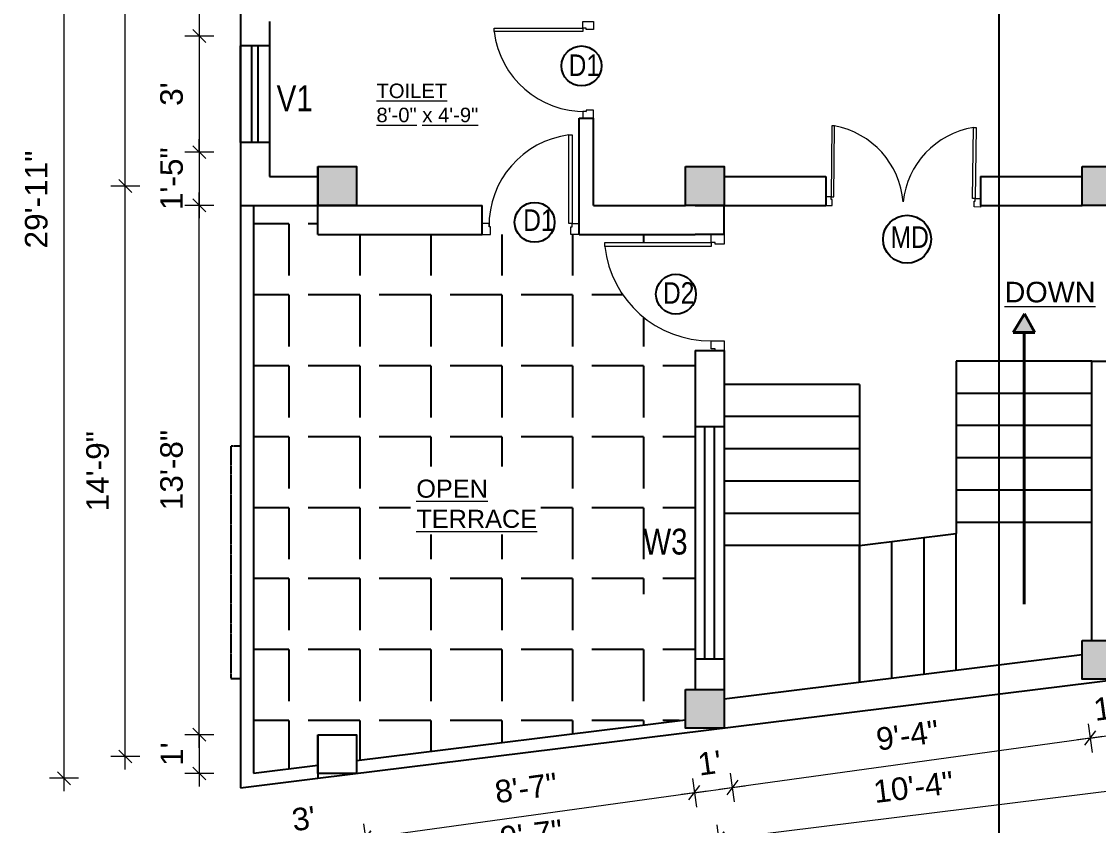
# Model space of a CAD drawing. Header units: inches. Extents: x -111 to 45239, y -6849 to 1261.
# Drawn here: x 26046.3 to 26380.3, y -783.2 to -533.9 of the extents above; entities that cross this region are included whole.
import ezdxf

# ---------------------------------------------------------------- set-up
doc = ezdxf.new("R2010")
doc.units = ezdxf.units.IN
doc.header["$LTSCALE"] = 0.5
doc.header["$MEASUREMENT"] = 0
doc.header["$PDMODE"] = 66
doc.linetypes.add('DASH', pattern=[0.35, 0.25, -0.1])
for name, color, linetype, lineweight in [('A_Title Text', 105, 'Continuous', 60), ('door', 202, 'Continuous', 5), ('TEXT', 220, 'Continuous', 9), ('Toilet', 7, 'Continuous', 25), ('wall', 20, 'Continuous', 40)]:
    doc.layers.add(name, color=color, linetype=linetype, lineweight=lineweight)
doc.styles.add('arial', font='arial.ttf')
doc.styles.add('ordinary', font='ARIALN.TTF')
doc.styles.get("Standard").update_dxf_attribs({"font": 'arial.ttf'})
doc.dimstyles.new('Sudeep', dxfattribs={"dimtxt": 6, "dimasz": 4, "dimexe": 4.5, "dimexo": 4.5, "dimgap": 5, "dimtad": 1, "dimdec": 0, "dimlunit": 4, "dimtxsty": 'arial', "dimblk": 'OBLIQUE', "dimcen": 250, "dimdle": 4, "dimclrd": 86, "dimclre": 5, "dimclrt": 1, "dimadec": 0, "dimazin": 0, "dimtfac": 1, "dimtdec": 0, "dimtix": 1, "dimtmove": 1, "dimatfit": 3, "dimldrblk": 'OBLIQUE', "dimfxl": 4.5, "dimfxlon": 1, "dimfrac": 2, "dimlwd": 15, "dimlwe": 13, "dimarcsym": 0})

# ---------------------------------------------------------------- blocks, each defined once
blk = doc.blocks.new('_Oblique')
at = {"color": 0, "linetype": 'ByBlock', "lineweight": -2}
blk.add_line((-0.5, -0.5), (0.5, 0.5), dxfattribs=at)
blk = doc.blocks.new('*D823')
at = {"layer": 'A_Title Text', "color": 86, "lineweight": 15, "transparency": 16777216}
blk.add_line((26101.46, -490.88), (26101.46, -542.38), dxfattribs=at)
at = {"layer": 'A_Title Text', "color": 5, "lineweight": 13, "transparency": 16777216}
for p, q in [((26105.96, -494.88), (26096.96, -494.88)), ((26105.96, -538.38), (26096.96, -538.38))]:
    blk.add_line(p, q, dxfattribs=at)
at = {"layer": 'Defpoints', "color": 0, "transparency": 16777216}
for p in [(26138.22, -494.88), (26101.46, -538.38), (26138.22, -538.38)]:
    blk.add_point(p, dxfattribs=at)
at = {"layer": 'A_Title Text', "color": 86, "lineweight": 15, "transparency": 16777216, "xscale": 4, "yscale": 4, "zscale": 4}
for p, rotation in [((26101.46, -494.88), 90), ((26101.46, -538.38), 270)]:
    blk.add_blockref('_Oblique', p, dxfattribs=dict(at, rotation=rotation))
at = {"layer": 'A_Title Text', "color": 1, "transparency": 16777216, "insert": (26092.88, -516.63), "char_height": 7, "attachment_point": 5, "rotation": 90, "style": 'arial'}
blk.add_mtext('3\'-8"', dxfattribs=at)
blk = doc.blocks.new('*D824')
at = {"layer": 'A_Title Text', "color": 86, "lineweight": 15, "transparency": 16777216}
blk.add_line((26101.46, -534.38), (26101.46, -578.38), dxfattribs=at)
at = {"layer": 'A_Title Text', "color": 5, "lineweight": 13, "transparency": 16777216}
for p, q in [((26105.96, -538.38), (26096.96, -538.38)), ((26105.96, -574.38), (26096.96, -574.38))]:
    blk.add_line(p, q, dxfattribs=at)
at = {"layer": 'Defpoints', "color": 0, "transparency": 16777216}
for p in [(26138.22, -538.38), (26101.46, -574.38), (26138.22, -574.38)]:
    blk.add_point(p, dxfattribs=at)
at = {"layer": 'A_Title Text', "color": 86, "lineweight": 15, "transparency": 16777216, "xscale": 4, "yscale": 4, "zscale": 4}
for p, rotation in [((26101.46, -538.38), 90), ((26101.46, -574.38), 270)]:
    blk.add_blockref('_Oblique', p, dxfattribs=dict(at, rotation=rotation))
at = {"layer": 'A_Title Text', "color": 1, "transparency": 16777216, "insert": (26092.88, -556.38), "char_height": 7, "attachment_point": 5, "rotation": 90, "style": 'arial'}
blk.add_mtext("3'", dxfattribs=at)
blk = doc.blocks.new('*D825')
at = {"layer": 'A_Title Text', "color": 86, "lineweight": 15, "transparency": 16777216}
for p, q in [((26101.46, -574.38), (26101.46, -570.38)), ((26101.46, -574.38), (26101.46, -590.88)), ((26101.46, -590.88), (26101.46, -594.88))]:
    blk.add_line(p, q, dxfattribs=at)
at = {"layer": 'A_Title Text', "color": 5, "lineweight": 13, "transparency": 16777216}
for p, q in [((26105.96, -574.38), (26096.96, -574.38)), ((26105.96, -590.88), (26096.96, -590.88))]:
    blk.add_line(p, q, dxfattribs=at)
at = {"layer": 'Defpoints', "color": 0, "transparency": 16777216}
for p in [(26138.22, -574.38), (26101.46, -590.88), (26138.22, -590.88)]:
    blk.add_point(p, dxfattribs=at)
at = {"layer": 'A_Title Text', "color": 86, "lineweight": 15, "transparency": 16777216, "xscale": 4, "yscale": 4, "zscale": 4}
for p, rotation in [((26101.46, -574.38), 270), ((26101.46, -590.88), 90)]:
    blk.add_blockref('_Oblique', p, dxfattribs=dict(at, rotation=rotation))
at = {"layer": 'A_Title Text', "color": 1, "transparency": 16777216, "insert": (26092.89, -582.63), "char_height": 7, "attachment_point": 5, "rotation": 90, "style": 'arial'}
blk.add_mtext('1\'-5"', dxfattribs=at)
blk = doc.blocks.new('*D826')
at = {"layer": 'A_Title Text', "color": 86, "lineweight": 15, "transparency": 16777216}
for p, q in [((26101.46, -755.04), (26101.46, -751.04)), ((26101.46, -755.04), (26101.46, -767.04)), ((26101.46, -767.04), (26101.46, -771.04))]:
    blk.add_line(p, q, dxfattribs=at)
at = {"layer": 'A_Title Text', "color": 5, "lineweight": 13, "transparency": 16777216}
for p, q in [((26105.96, -755.04), (26096.96, -755.04)), ((26105.96, -767.04), (26096.96, -767.04))]:
    blk.add_line(p, q, dxfattribs=at)
at = {"layer": 'Defpoints', "color": 0, "transparency": 16777216}
for p in [(26138.22, -755.04), (26101.46, -767.04), (26138.22, -767.04)]:
    blk.add_point(p, dxfattribs=at)
at = {"layer": 'A_Title Text', "color": 86, "lineweight": 15, "transparency": 16777216, "xscale": 4, "yscale": 4, "zscale": 4}
for p, rotation in [((26101.46, -755.04), 270), ((26101.46, -767.04), 90)]:
    blk.add_blockref('_Oblique', p, dxfattribs=dict(at, rotation=rotation))
at = {"layer": 'A_Title Text', "color": 1, "transparency": 16777216, "insert": (26092.95, -761.04), "char_height": 7, "attachment_point": 5, "rotation": 90, "style": 'arial'}
blk.add_mtext("1'", dxfattribs=at)
blk = doc.blocks.new('*D827')
at = {"layer": 'A_Title Text', "color": 86, "lineweight": 15, "transparency": 16777216}
blk.add_line((26078.51, -765.78), (26078.51, -580.88), dxfattribs=at)
at = {"layer": 'A_Title Text', "color": 5, "lineweight": 13, "transparency": 16777216}
for p, q in [((26083.01, -584.88), (26074.01, -584.88)), ((26083.01, -761.78), (26074.01, -761.78))]:
    blk.add_line(p, q, dxfattribs=at)
at = {"layer": 'Defpoints', "color": 0, "transparency": 16777216}
for p in [(26078.51, -584.88), (26138.22, -584.88), (26138.22, -761.78)]:
    blk.add_point(p, dxfattribs=at)
at = {"layer": 'A_Title Text', "color": 86, "lineweight": 15, "transparency": 16777216, "xscale": 4, "yscale": 4, "zscale": 4}
for p, rotation in [((26078.51, -584.88), 90), ((26078.51, -761.78), 270)]:
    blk.add_blockref('_Oblique', p, dxfattribs=dict(at, rotation=rotation))
at = {"layer": 'A_Title Text', "color": 1, "transparency": 16777216, "insert": (26069.93, -673.33), "char_height": 7, "attachment_point": 5, "rotation": 90, "style": 'arial'}
blk.add_mtext('14\'-9"', dxfattribs=at)
blk = doc.blocks.new('*D828')
at = {"layer": 'A_Title Text', "color": 86, "lineweight": 15, "transparency": 16777216}
blk.add_line((26078.51, -588.88), (26078.51, -411.62), dxfattribs=at)
at = {"layer": 'A_Title Text', "color": 5, "lineweight": 13, "transparency": 16777216}
for p, q in [((26083.01, -415.62), (26074.01, -415.62)), ((26083.01, -584.88), (26074.01, -584.88))]:
    blk.add_line(p, q, dxfattribs=at)
at = {"layer": 'Defpoints', "color": 0, "transparency": 16777216}
for p in [(26078.51, -415.62), (26138.22, -415.62), (26138.22, -584.88)]:
    blk.add_point(p, dxfattribs=at)
at = {"layer": 'A_Title Text', "color": 86, "lineweight": 15, "transparency": 16777216, "xscale": 4, "yscale": 4, "zscale": 4}
for p, rotation in [((26078.51, -415.62), 90), ((26078.51, -584.88), 270)]:
    blk.add_blockref('_Oblique', p, dxfattribs=dict(at, rotation=rotation))
at = {"layer": 'A_Title Text', "color": 1, "transparency": 16777216, "insert": (26069.99, -500.25), "char_height": 7, "attachment_point": 5, "rotation": 90, "style": 'arial'}
blk.add_mtext('14\'-1"', dxfattribs=at)
blk = doc.blocks.new('*D829')
at = {"layer": 'A_Title Text', "color": 86, "lineweight": 15, "transparency": 16777216}
blk.add_line((26059.5, -405.62), (26059.5, -772.52), dxfattribs=at)
at = {"layer": 'A_Title Text', "color": 5, "lineweight": 13, "transparency": 16777216}
for p, q in [((26064, -409.62), (26055, -409.62)), ((26064, -768.52), (26055, -768.52))]:
    blk.add_line(p, q, dxfattribs=at)
at = {"layer": 'Defpoints', "color": 0, "transparency": 16777216}
for p in [(26138.22, -409.62), (26059.5, -768.52), (26138.22, -768.52)]:
    blk.add_point(p, dxfattribs=at)
at = {"layer": 'A_Title Text', "color": 86, "lineweight": 15, "transparency": 16777216, "xscale": 4, "yscale": 4, "zscale": 4}
for p, rotation in [((26059.5, -409.62), 90), ((26059.5, -768.52), 270)]:
    blk.add_blockref('_Oblique', p, dxfattribs=dict(at, rotation=rotation))
at = {"layer": 'A_Title Text', "color": 1, "transparency": 16777216, "insert": (26050.93, -589.07), "char_height": 7, "attachment_point": 5, "rotation": 90, "style": 'arial'}
blk.add_mtext('29\'-11"', dxfattribs=at)
blk = doc.blocks.new('*D840')
at = {"layer": 'A_Title Text', "color": 5, "lineweight": 13, "transparency": 16777216}
for p, q in [((26254.37, -768.55), (26255.6, -777.46)), ((26152.37, -782.63), (26153.6, -791.55))]:
    blk.add_line(p, q, dxfattribs=at)
at = {"layer": 'A_Title Text', "color": 86, "lineweight": 15, "transparency": 16777216}
blk.add_line((26149.02, -787.64), (26258.95, -772.46), dxfattribs=at)
at = {"layer": 'Defpoints', "color": 0, "transparency": 16777216}
for p in [(26252.22, -752.96), (26150.22, -767.04), (26254.98, -773)]:
    blk.add_point(p, dxfattribs=at)
at = {"layer": 'A_Title Text', "color": 86, "lineweight": 15, "transparency": 16777216, "xscale": 4, "yscale": 4, "zscale": 4}
for p, rotation in [((26254.98, -773), 7.861618189170187), ((26152.98, -787.09), 187.8616181891702)]:
    blk.add_blockref('_Oblique', p, dxfattribs=dict(at, rotation=rotation))
at = {"layer": 'A_Title Text', "color": 1, "transparency": 16777216, "insert": (26202.81, -771.55), "char_height": 7, "attachment_point": 5, "rotation": 7.8616, "style": 'arial'}
blk.add_mtext('8\'-7"', dxfattribs=at)
blk = doc.blocks.new('*D841')
at = {"layer": 'A_Title Text', "color": 5, "lineweight": 13, "transparency": 16777216}
for p, q in [((26266.14, -766.92), (26267.37, -775.84)), ((26254.37, -768.55), (26255.6, -777.46))]:
    blk.add_line(p, q, dxfattribs=at)
at = {"layer": 'A_Title Text', "color": 86, "lineweight": 15, "transparency": 16777216}
for p, q in [((26254.98, -773), (26266.76, -771.38)), ((26266.76, -771.38), (26270.72, -770.83)), ((26254.98, -773), (26251.02, -773.55))]:
    blk.add_line(p, q, dxfattribs=at)
at = {"layer": 'Defpoints', "color": 0, "transparency": 16777216}
for p in [(26252.22, -752.96), (26264.22, -752.96), (26266.76, -771.38)]:
    blk.add_point(p, dxfattribs=at)
at = {"layer": 'A_Title Text', "color": 86, "lineweight": 15, "transparency": 16777216, "xscale": 4, "yscale": 4, "zscale": 4}
for p, rotation in [((26254.98, -773), 7.861618189192018), ((26266.76, -771.38), 187.861618189192)]:
    blk.add_blockref('_Oblique', p, dxfattribs=dict(at, rotation=rotation))
at = {"layer": 'A_Title Text', "color": 1, "transparency": 16777216, "insert": (26259.71, -763.76), "char_height": 7, "attachment_point": 5, "rotation": 7.8616, "style": 'arial'}
blk.add_mtext("1'", dxfattribs=at)
blk = doc.blocks.new('*D842')
at = {"layer": 'A_Title Text', "color": 5, "lineweight": 13, "transparency": 16777216}
for p, q in [((26377.13, -751.6), (26378.36, -760.51)), ((26266.14, -766.92), (26267.37, -775.84))]:
    blk.add_line(p, q, dxfattribs=at)
at = {"layer": 'A_Title Text', "color": 86, "lineweight": 15, "transparency": 16777216}
blk.add_line((26262.8, -771.93), (26381.7, -755.51), dxfattribs=at)
at = {"layer": 'Defpoints', "color": 0, "transparency": 16777216}
for p in [(26375.22, -737.76), (26264.22, -752.96), (26377.74, -756.05)]:
    blk.add_point(p, dxfattribs=at)
at = {"layer": 'A_Title Text', "color": 86, "lineweight": 15, "transparency": 16777216, "xscale": 4, "yscale": 4, "zscale": 4}
for p, rotation in [((26377.74, -756.05), 7.861618189192018), ((26266.76, -771.38), 187.861618189192)]:
    blk.add_blockref('_Oblique', p, dxfattribs=dict(at, rotation=rotation))
at = {"layer": 'A_Title Text', "color": 1, "transparency": 16777216, "insert": (26321.08, -755.22), "char_height": 7, "attachment_point": 5, "rotation": 7.8616, "style": 'arial'}
blk.add_mtext('9\'-4"', dxfattribs=at)
blk = doc.blocks.new('*D843')
at = {"layer": 'A_Title Text', "color": 5, "lineweight": 13, "transparency": 16777216}
for p, q in [((26388.9, -749.97), (26390.13, -758.89)), ((26377.13, -751.6), (26378.36, -760.51))]:
    blk.add_line(p, q, dxfattribs=at)
at = {"layer": 'A_Title Text', "color": 86, "lineweight": 15, "transparency": 16777216}
for p, q in [((26377.74, -756.05), (26389.52, -754.43)), ((26389.52, -754.43), (26393.48, -753.88)), ((26377.74, -756.05), (26373.78, -756.6))]:
    blk.add_line(p, q, dxfattribs=at)
at = {"layer": 'Defpoints', "color": 0, "transparency": 16777216}
for p in [(26375.22, -737.76), (26387.22, -737.76), (26389.52, -754.43)]:
    blk.add_point(p, dxfattribs=at)
at = {"layer": 'A_Title Text', "color": 86, "lineweight": 15, "transparency": 16777216, "xscale": 4, "yscale": 4, "zscale": 4}
for p, rotation in [((26377.74, -756.05), 7.861618189192018), ((26389.52, -754.43), 187.861618189192)]:
    blk.add_blockref('_Oblique', p, dxfattribs=dict(at, rotation=rotation))
at = {"layer": 'A_Title Text', "color": 1, "transparency": 16777216, "insert": (26382.46, -746.81), "char_height": 7, "attachment_point": 5, "rotation": 7.8616, "style": 'arial'}
blk.add_mtext("1'", dxfattribs=at)
blk = doc.blocks.new('*D847')
at = {"layer": 'A_Title Text', "color": 5, "lineweight": 13, "transparency": 16777216}
for p, q in [((26261.92, -782.93), (26263.02, -791.86)), ((26147.92, -797.01), (26149.02, -805.94))]:
    blk.add_line(p, q, dxfattribs=at)
at = {"layer": 'A_Title Text', "color": 86, "lineweight": 15, "transparency": 16777216}
blk.add_line((26144.5, -801.97), (26266.44, -786.9), dxfattribs=at)
at = {"layer": 'Defpoints', "color": 0, "transparency": 16777216}
for p in [(26258.22, -752.96), (26144.22, -767.04), (26262.47, -787.39)]:
    blk.add_point(p, dxfattribs=at)
at = {"layer": 'A_Title Text', "color": 86, "lineweight": 15, "transparency": 16777216, "xscale": 4, "yscale": 4, "zscale": 4}
for p, rotation in [((26262.47, -787.39), 7.042870252564979), ((26148.47, -801.48), 187.042870252565)]:
    blk.add_blockref('_Oblique', p, dxfattribs=dict(at, rotation=rotation))
at = {"layer": 'A_Title Text', "color": 1, "transparency": 16777216, "insert": (26204.42, -785.93), "char_height": 7, "attachment_point": 5, "rotation": 7.0429, "style": 'arial'}
blk.add_mtext('9\'-7"', dxfattribs=at)
blk = doc.blocks.new('*D848')
at = {"layer": 'A_Title Text', "color": 5, "lineweight": 13, "transparency": 16777216}
for p, q in [((26384.92, -767.73), (26386.02, -776.66)), ((26261.92, -782.93), (26263.02, -791.86))]:
    blk.add_line(p, q, dxfattribs=at)
at = {"layer": 'A_Title Text', "color": 86, "lineweight": 15, "transparency": 16777216}
blk.add_line((26258.5, -787.88), (26389.44, -771.71), dxfattribs=at)
at = {"layer": 'Defpoints', "color": 0, "transparency": 16777216}
for p in [(26381.22, -737.76), (26258.22, -752.96), (26385.47, -772.2)]:
    blk.add_point(p, dxfattribs=at)
at = {"layer": 'A_Title Text', "color": 86, "lineweight": 15, "transparency": 16777216, "xscale": 4, "yscale": 4, "zscale": 4}
for p, rotation in [((26385.47, -772.2), 7.042870252561201), ((26262.47, -787.39), 187.0428702525612)]:
    blk.add_blockref('_Oblique', p, dxfattribs=dict(at, rotation=rotation))
at = {"layer": 'A_Title Text', "color": 1, "transparency": 16777216, "insert": (26322.92, -771.29), "char_height": 7, "attachment_point": 5, "rotation": 7.0429, "style": 'arial'}
blk.add_mtext('10\'-4"', dxfattribs=at)
blk = doc.blocks.new('*D850')
at = {"layer": 'A_Title Text', "color": 5, "lineweight": 13, "transparency": 16777216}
for p, q in [((26527.56, -771.35), (26528.67, -780.28)), ((26120.42, -821.69), (26121.53, -830.62))]:
    blk.add_line(p, q, dxfattribs=at)
at = {"layer": 'A_Title Text', "color": 86, "lineweight": 15, "transparency": 16777216}
blk.add_line((26532.09, -775.33), (26117, -826.65), dxfattribs=at)
at = {"layer": 'Defpoints', "color": 0, "transparency": 16777216}
for p in [(26521.36, -721.15), (26114.22, -771.49), (26120.97, -826.15)]:
    blk.add_point(p, dxfattribs=at)
at = {"layer": 'A_Title Text', "color": 86, "lineweight": 15, "transparency": 16777216, "xscale": 4, "yscale": 4, "zscale": 4}
for p, rotation in [((26528.12, -775.82), 7.048068638004451), ((26120.97, -826.15), 187.0480686380045)]:
    blk.add_blockref('_Oblique', p, dxfattribs=dict(at, rotation=rotation))
at = {"layer": 'A_Title Text', "color": 1, "transparency": 16777216, "insert": (26323.49, -792.47), "char_height": 7, "attachment_point": 5, "rotation": 7.0481, "style": 'arial'}
blk.add_mtext('34\'-2"', dxfattribs=at)
blk = doc.blocks.new('*D851')
at = {"layer": 'A_Title Text', "color": 86, "lineweight": 15, "transparency": 16777216}
blk.add_line((26101.46, -759.04), (26101.46, -586.88), dxfattribs=at)
at = {"layer": 'A_Title Text', "color": 5, "lineweight": 13, "transparency": 16777216}
for p, q in [((26105.96, -590.88), (26096.96, -590.88)), ((26105.96, -755.04), (26096.96, -755.04))]:
    blk.add_line(p, q, dxfattribs=at)
at = {"layer": 'Defpoints', "color": 0, "transparency": 16777216}
for p in [(26101.46, -590.88), (26114.22, -590.88), (26138.22, -755.04)]:
    blk.add_point(p, dxfattribs=at)
at = {"layer": 'A_Title Text', "color": 86, "lineweight": 15, "transparency": 16777216, "xscale": 4, "yscale": 4, "zscale": 4}
for p, rotation in [((26101.46, -590.88), 90), ((26101.46, -755.04), 270)]:
    blk.add_blockref('_Oblique', p, dxfattribs=dict(at, rotation=rotation))
at = {"layer": 'A_Title Text', "color": 1, "transparency": 16777216, "insert": (26092.88, -672.96), "char_height": 7, "attachment_point": 5, "rotation": 90, "style": 'arial'}
blk.add_mtext('13\'-8"', dxfattribs=at)
blk = doc.blocks.new('*D852')
at = {"layer": 'A_Title Text', "color": 5, "lineweight": 13, "transparency": 16777216}
for p, q in [((26147.92, -797.01), (26149.02, -805.94)), ((26117.83, -800.73), (26118.93, -809.66))]:
    blk.add_line(p, q, dxfattribs=at)
at = {"layer": 'A_Title Text', "color": 86, "lineweight": 15, "transparency": 16777216}
blk.add_line((26152.44, -800.99), (26114.41, -805.68), dxfattribs=at)
at = {"layer": 'Defpoints', "color": 0, "transparency": 16777216}
for p in [(26144.22, -767.04), (26114.22, -771.49), (26118.38, -805.19)]:
    blk.add_point(p, dxfattribs=at)
at = {"layer": 'A_Title Text', "color": 86, "lineweight": 15, "transparency": 16777216, "xscale": 4, "yscale": 4, "zscale": 4}
for p, rotation in [((26148.47, -801.48), 7.042870252561223), ((26118.38, -805.19), 187.0428702525612)]:
    blk.add_blockref('_Oblique', p, dxfattribs=dict(at, rotation=rotation))
at = {"layer": 'A_Title Text', "color": 1, "transparency": 16777216, "insert": (26132.37, -794.83), "char_height": 7, "attachment_point": 5, "rotation": 7.0429, "style": 'arial'}
blk.add_mtext('2\'-6"', dxfattribs=at)
blk = doc.blocks.new('*D853')
at = {"layer": 'A_Title Text', "color": 5, "lineweight": 13, "transparency": 16777216}
for p, q in [((26152.37, -782.63), (26153.6, -791.55)), ((26116.44, -787.59), (26117.67, -796.51))]:
    blk.add_line(p, q, dxfattribs=at)
at = {"layer": 'A_Title Text', "color": 86, "lineweight": 15, "transparency": 16777216}
blk.add_line((26156.95, -786.54), (26113.09, -792.6), dxfattribs=at)
at = {"layer": 'Defpoints', "color": 0, "transparency": 16777216}
for p in [(26150.22, -767.04), (26114.22, -771.49), (26117.05, -792.05)]:
    blk.add_point(p, dxfattribs=at)
at = {"layer": 'A_Title Text', "color": 86, "lineweight": 15, "transparency": 16777216, "xscale": 4, "yscale": 4, "zscale": 4}
for p, rotation in [((26152.98, -787.09), 7.861618189192018), ((26117.05, -792.05), 187.861618189192)]:
    blk.add_blockref('_Oblique', p, dxfattribs=dict(at, rotation=rotation))
at = {"layer": 'A_Title Text', "color": 1, "transparency": 16777216, "insert": (26133.85, -781.07), "char_height": 7, "attachment_point": 5, "rotation": 7.8616, "style": 'arial'}
blk.add_mtext("3'", dxfattribs=at)

msp = doc.modelspace()

# ---------------------------------------------------------------- hatches: boundary and pattern name
at = {"layer": 'Toilet'}
for points in [[(26150.22, -578.88), (26138.22, -578.88), (26138.22, -590.88), (26150.22, -590.88)], [(26264.22, -578.88), (26252.22, -578.88), (26252.22, -590.88), (26264.22, -590.88)], [(26387.22, -578.88), (26375.22, -578.88), (26375.22, -590.88), (26387.22, -590.88)], [(26387.22, -725.76), (26375.22, -725.76), (26375.22, -737.76), (26387.22, -737.76)], [(26264.22, -740.96), (26252.22, -740.96), (26252.22, -752.96), (26264.22, -752.96)]]:
    msp.add_hatch(color=1, dxfattribs=at).paths.add_polyline_path(points)
h = msp.add_hatch(dxfattribs=at)
h.set_pattern_fill('ANGLE', color=256, scale=80, angle=-180, style=0)
h.set_pattern_definition([(180, (-12788.785, -4886.646), (-7e-15, -22), [16, -6]), (270, (-12788.785, -4886.646), (22, -8e-15), [16, -6])])
edge = h.paths.add_edge_path()
edge.add_line((26255.22, -700.96), (26255.22, -635.88))
edge.add_line((26255.22, -635.88), (26260.22, -635.88))
edge.add_line((26260.22, -635.88), (26260.22, -632.88))
edge.add_arc((26259.92, -599.97), 32.91, 186.3765, 270.5183, ccw=False)
edge.add_line((26227.22, -603.63), (26227.22, -602.38))
edge.add_line((26227.22, -602.38), (26260.22, -602.38))
edge.add_line((26260.22, -602.38), (26260.22, -599.88))
edge.add_line((26260.22, -599.88), (26219.22, -599.88))
edge.add_line((26219.22, -599.88), (26216.72, -599.88))
edge.add_line((26216.72, -599.88), (26210.38, -599.88))
edge.add_arc((26205.45, -596.14), 6.19, 217.1365, 322.8635, ccw=False)
edge.add_line((26200.52, -599.88), (26189.23, -599.88))
edge.add_line((26189.23, -599.88), (26138.22, -599.88))
edge.add_line((26138.22, -599.88), (26138.22, -590.88))
edge.add_line((26138.22, -590.88), (26118.22, -590.88))
edge.add_line((26118.22, -590.88), (26118.22, -766.96))
edge.add_line((26118.22, -766.96), (26138.22, -764.49))
edge.add_line((26138.22, -764.49), (26138.22, -755.04))
edge.add_line((26138.22, -755.04), (26150.22, -755.04))
edge.add_line((26150.22, -755.04), (26150.22, -763.01))
edge.add_line((26150.22, -763.01), (26252.22, -750.41))
edge.add_line((26252.22, -750.41), (26252.22, -740.96))
edge.add_line((26252.22, -740.96), (26255.22, -740.96))
edge.add_line((26255.22, -740.96), (26255.22, -736.96))
edge.add_line((26255.22, -736.96), (26255.22, -700.96))
h.paths.add_polyline_path([(26166.97, -692.9), (26207.42, -692.9), (26207.42, -671.9), (26166.97, -671.9)], flags=16)
h.paths.add_polyline_path([(26237.01, -728.12), (26254.76, -728.12), (26254.76, -711.46), (26237.01, -711.46)], flags=16)
at = {"layer": 'wall', "ltscale": 5}
h = msp.add_hatch(color=2, dxfattribs=at)
h.dxf.hatch_style = 1
h.paths.add_polyline_path([(26357.4, -624.54), (26353.82, -630.29), (26360.61, -630.29)])

# ---------------------------------------------------------------- linework, layer by layer
at = {"layer": 'door', "ltscale": 0.5}
for p, q in [((26220.38, -535.97), (26220.38, -533.89)), ((26220.38, -535.97), (26220.38, -533.89)), ((26297.41, -588.23), (26295.75, -588.21)), ((26297.41, -588.23), (26295.75, -588.21)), ((26342.1, -588.72), (26343.77, -588.74)), ((26342.1, -588.72), (26343.77, -588.74)), ((26217.13, -596.54), (26219.22, -596.54)), ((26217.13, -596.54), (26219.22, -596.54)), ((26260.22, -602.38), (26260.22, -599.88)), ((26260.22, -635.38), (26260.22, -632.88)), ((26260.22, -635.38), (26260.22, -632.88))]:
    msp.add_line(p, q, dxfattribs=at)
for points in [[(26220.38, -533.89), (26223.72, -533.89), (26223.72, -536.39), (26221.42, -536.39), (26221.42, -535.97), (26220.38, -535.97)], [(26220.38, -533.89), (26223.72, -533.89), (26223.72, -536.39), (26221.42, -536.39), (26221.42, -535.97), (26220.38, -535.97)], [(26295.75, -588.21), (26295.72, -590.88), (26297.72, -590.9), (26297.74, -589.06), (26297.4, -589.06), (26297.41, -588.23)], [(26295.75, -588.21), (26295.72, -590.88), (26297.72, -590.9), (26297.74, -589.06), (26297.4, -589.06), (26297.41, -588.23)], [(26343.77, -588.74), (26343.74, -591.41), (26341.74, -591.38), (26341.76, -589.55), (26342.09, -589.55), (26342.1, -588.72)], [(26343.77, -588.74), (26343.74, -591.41), (26341.74, -591.38), (26341.76, -589.55), (26342.09, -589.55), (26342.1, -588.72)], [(26219.22, -596.54), (26219.22, -599.88), (26216.72, -599.88), (26216.72, -597.58), (26217.13, -597.58), (26217.13, -596.54)], [(26219.22, -596.54), (26219.22, -599.88), (26216.72, -599.88), (26216.72, -597.58), (26217.13, -597.58), (26217.13, -596.54)], [(26260.22, -599.88), (26264.22, -599.88), (26264.22, -602.88), (26261.47, -602.88), (26261.47, -602.38), (26260.22, -602.38)], [(26260.22, -599.88), (26264.22, -599.88), (26264.22, -602.88), (26261.47, -602.88), (26261.47, -602.38), (26260.22, -602.38)], [(26260.22, -632.88), (26264.22, -632.88), (26264.22, -635.88), (26261.47, -635.88), (26261.47, -635.38), (26260.22, -635.38)], [(26260.22, -632.88), (26264.22, -632.88), (26264.22, -635.88), (26261.47, -635.88), (26261.47, -635.38), (26260.22, -635.38)]]:
    msp.add_lwpolyline(points, dxfattribs=at)
for points in [[(26192.89, -535.97), (26220.38, -535.97), (26220.38, -537.01), (26192.89, -537.01)], [(26192.89, -535.97), (26220.38, -535.97), (26220.38, -537.01), (26192.89, -537.01)], [(26220.38, -561.79), (26220.38, -563.88), (26223.72, -563.88), (26223.72, -561.38), (26221.42, -561.38), (26221.42, -561.79)], [(26220.38, -561.79), (26220.38, -563.88), (26223.72, -563.88), (26223.72, -561.38), (26221.42, -561.38), (26221.42, -561.79)], [(26297.66, -566.22), (26297.41, -588.23), (26298.25, -588.23), (26298.49, -566.23)], [(26297.66, -566.22), (26297.41, -588.23), (26298.25, -588.23), (26298.49, -566.23)], [(26342.34, -566.71), (26342.1, -588.72), (26341.27, -588.71), (26341.51, -566.7)], [(26342.34, -566.71), (26342.1, -588.72), (26341.27, -588.71), (26341.51, -566.7)], [(26217.13, -569.05), (26217.13, -596.54), (26216.09, -596.54), (26216.09, -569.05)], [(26217.13, -569.05), (26217.13, -596.54), (26216.09, -596.54), (26216.09, -569.05)], [(26191.31, -596.54), (26189.23, -596.54), (26189.23, -599.88), (26191.73, -599.88), (26191.73, -597.58), (26191.31, -597.58)], [(26191.31, -596.54), (26189.23, -596.54), (26189.23, -599.88), (26191.73, -599.88), (26191.73, -597.58), (26191.31, -597.58)], [(26227.22, -602.38), (26260.22, -602.38), (26260.22, -603.63), (26227.22, -603.63)], [(26227.22, -602.38), (26260.22, -602.38), (26260.22, -603.63), (26227.22, -603.63)]]:
    msp.add_lwpolyline(points, close=True, dxfattribs=at)
for centre, radius, start, end in [((26220.96, -533.51), 28.28, 187.1036, 270.9404), ((26220.96, -533.51), 28.28, 187.1036, 270.9404), ((26293.63, -591.97), 26.2, 4.7327, 79.3154), ((26293.63, -591.97), 26.2, 4.7327, 79.3154), ((26345.79, -592.55), 26.2, 99.416, 173.9987), ((26345.79, -592.55), 26.2, 99.416, 173.9987), ((26219.59, -597.12), 28.28, 97.1036, 180.9404), ((26219.59, -597.12), 28.28, 97.1036, 180.9404), ((26259.95, -599.94), 32.94, 186.4244, 270.4704), ((26259.95, -599.94), 32.94, 186.4244, 270.4704)]:
    msp.add_arc(centre, radius, start, end, dxfattribs=at)
at = {"layer": 'Toilet'}
for p, q in [((26349.39, -279.12), (26349.39, -828.12)), ((26114.22, -524.88), (26114.22, -771.49)), ((26123.22, -533.88), (26123.22, -581.88)), ((26219.22, -599.88), (26219.22, -563.88)), ((26219.22, -563.88), (26223.72, -563.88)), ((26223.72, -590.88), (26223.72, -563.88)), ((26138.22, -578.88), (26138.22, -590.88)), ((26123.22, -581.88), (26138.22, -581.88)), ((26264.22, -581.88), (26295.72, -581.88)), ((26295.72, -581.88), (26295.72, -590.88)), ((26343.72, -581.88), (26375.22, -581.88)), ((26343.72, -581.88), (26343.72, -590.88)), ((26114.22, -590.88), (26189.23, -590.88)), ((26118.22, -590.88), (26118.22, -766.96)), ((26138.22, -599.88), (26138.22, -590.88)), ((26189.23, -599.88), (26189.23, -590.88)), ((26223.72, -590.88), (26252.22, -590.88)), ((26255.22, -590.88), (26264.22, -590.88)), ((26264.22, -590.88), (26295.72, -590.88)), ((26264.22, -599.88), (26264.22, -590.88)), ((26343.72, -590.88), (26375.22, -590.88)), ((26138.22, -599.88), (26189.23, -599.88)), ((26219.22, -599.88), (26255.22, -599.88)), ((26255.22, -599.88), (26255.22, -599.88)), ((26264.22, -599.88), (26255.22, -599.88)), ((26255.22, -635.88), (26264.22, -635.88)), ((26255.22, -635.88), (26255.22, -740.96)), ((26264.22, -635.88), (26264.22, -743.89)), ((26378.22, -639.18), (26336.22, -639.18)), ((26336.22, -639.18), (26336.22, -692.67)), ((26378.22, -689.18), (26378.22, -639.18)), ((26378.22, -639.18), (26382.72, -639.18)), ((26306.22, -646.38), (26264.22, -646.38)), ((26306.22, -646.38), (26306.22, -738.7)), ((26378.22, -649.18), (26336.22, -649.18)), ((26306.22, -656.38), (26264.22, -656.38)), ((26378.22, -659.18), (26336.22, -659.18)), ((26306.22, -666.38), (26264.22, -666.38)), ((26378.22, -669.18), (26336.22, -669.18)), ((26306.22, -676.38), (26264.22, -676.38)), ((26378.22, -679.18), (26336.22, -679.18)), ((26306.22, -686.38), (26264.22, -686.38)), ((26378.22, -689.18), (26336.22, -689.18)), ((26378.22, -725.76), (26378.22, -688.02)), ((26306.22, -696.38), (26336.22, -692.67)), ((26326.22, -736.23), (26326.22, -693.91)), ((26336.22, -734.99), (26336.22, -692.67)), ((26306.22, -696.38), (26264.22, -696.38)), ((26306.22, -738.7), (26306.22, -696.38)), ((26316.22, -737.47), (26316.22, -695.15)), ((26138.22, -768.52), (26521.66, -721.15)), ((26264.22, -743.89), (26375.22, -730.18)), ((26255.22, -736.96), (26255.22, -740.96)), ((26150.22, -763.01), (26252.22, -750.41)), ((26138.22, -755.04), (26138.22, -768.52)), ((26118.22, -766.96), (26138.22, -764.49)), ((26114.22, -771.49), (26138.22, -768.52))]:
    msp.add_line(p, q, dxfattribs=at)
at = {"layer": 'Toilet', "color": 3}
for p, q in [((26123.22, -541.38), (26114.22, -541.38)), ((26114.22, -571.38), (26114.22, -541.38)), ((26117.72, -571.38), (26117.72, -541.38)), ((26119.72, -571.38), (26119.72, -541.38)), ((26123.22, -541.38), (26123.22, -571.38)), ((26123.22, -571.38), (26114.22, -571.38)), ((26264.22, -659.59), (26255.22, -659.59)), ((26258.22, -731.59), (26258.22, -659.59)), ((26261.22, -731.59), (26261.22, -659.59)), ((26264.22, -731.59), (26255.22, -731.59))]:
    msp.add_line(p, q, dxfattribs=at)
at = {"layer": 'Toilet', "color": 1, "linetype": 'DASH', "ltscale": 0.1}
for p, q in [((26114.22, -665.59), (26111.22, -665.59)), ((26111.22, -665.59), (26111.22, -737.59)), ((26111.22, -737.59), (26114.22, -737.59))]:
    msp.add_line(p, q, dxfattribs=at)
at = {"layer": 'Toilet'}
for points in [[(26138.22, -578.88), (26150.22, -578.88), (26150.22, -590.88), (26138.22, -590.88)], [(26252.22, -578.88), (26264.22, -578.88), (26264.22, -590.88), (26252.22, -590.88)], [(26375.22, -578.88), (26387.22, -578.88), (26387.22, -590.88), (26375.22, -590.88)], [(26375.22, -725.76), (26387.22, -725.76), (26387.22, -737.76), (26375.22, -737.76)], [(26252.22, -740.96), (26264.22, -740.96), (26264.22, -752.96), (26252.22, -752.96)], [(26138.22, -755.04), (26150.22, -755.04), (26150.22, -767.04), (26138.22, -767.04)]]:
    msp.add_lwpolyline(points, close=True, dxfattribs=at)
for centre, radius in [((26219.98, -547.65), 6.19), ((26205.45, -596.14), 6.19), ((26320.95, -601.39), 7.43), ((26249.28, -618.42), 6.19)]:
    msp.add_circle(centre, radius, dxfattribs=at)
at = {"layer": 'wall', "color": 1, "ltscale": 5}
for p, q in [((26357.4, -624.54), (26353.82, -630.29)), ((26360.61, -630.29), (26357.4, -624.54)), ((26353.82, -630.29), (26360.61, -630.29)), ((26357.22, -630.29), (26357.22, -714.52))]:
    msp.add_line(p, q, dxfattribs=at)

# ---------------------------------------------------------------- texts
at = {"layer": 'door', "ltscale": 0.5, "style": 'ordinary'}
for s, insert, char_height, width, attachment_point, rotation in [('D1', (26215.98, -544.09), 6.664, 3.6268, 1, 360), ('V1', (26125.44, -561.68), 8, 4.3538, 7, 0), ('W3', (26239.14, -699.26), 8, 4.3538, 7, 0)]:
    msp.add_mtext(s, dxfattribs=dict(at, insert=insert, char_height=char_height, width=width, attachment_point=attachment_point, rotation=rotation))
at = {"layer": 'door', "ltscale": 0.5, "char_height": 6.664, "width": 3.6268, "attachment_point": 1, "style": 'ordinary'}
for s, insert in [('D1', (26201.9, -592.13)), ('MD', (26315.85, -597.4)), ('D2', (26245.24, -614.71))]:
    msp.add_mtext(s, dxfattribs=dict(at, insert=insert))
at = {"layer": 'TEXT'}
for s, insert, char_height, width, attachment_point in [('{\\fArial TUR|b0|i0|c162|p34;\\LTOILET\\P\\fArial TUR|b0|i0|c0|p34;8\\fArial TUR|b0|i0|c162|p34;\'-\\fArial TUR|b0|i0|c0|p34;0\\fArial TUR|b0|i0|c162|p34;" x \\fArial TUR|b0|i0|c0|p34;4\\fArial TUR|b0|i0|c162|p34;\'-\\fArial TUR|b0|i0|c0|p34;9\\fArial TUR|b0|i0|c162|p34;"}', (26156.4, -565.15), 4.48731, 49.7297, 7), ('{\\LDOWN\\fArial TUR|b0|i0|c162|p34; }', (26379.4, -621.05), 6.3775, 70.6779, 9), ('{\\LOPEN\\PTERRACE}', (26168.76, -690.96), 5.609, 62.1621, 7)]:
    msp.add_mtext(s, dxfattribs=dict(at, insert=insert, char_height=char_height, width=width, attachment_point=attachment_point))

# ---------------------------------------------------------------- dimensions: what is measured, and where the dimension line sits
at = {"layer": 'A_Title Text'}
for p1, p2, distance, picture, middle in [((26138.22, -409.62), (26138.22, -768.52), -78.72, '*D829', (26050.93, -589.07)), ((26138.22, -761.78), (26138.22, -584.88), 59.71, '*D827', (26069.93, -673.33)), ((26521.36, -721.15), (26114.22, -771.49), 55.08, '*D850', (26323.49, -792.47)), ((26144.22, -767.04), (26258.22, -752.96), -34.7, '*D847', (26204.42, -785.93)), ((26150.22, -767.04), (26252.22, -752.96), -20.24, '*D840', (26202.81, -771.55))]:
    dim = msp.add_aligned_dim(p1=p1, p2=p2, distance=distance, dimstyle='Sudeep', override={"dimtxt": 7}, dxfattribs=at)
    dim.commit()
    dim.dimension.update_dxf_attribs({"geometry": picture, "text_midpoint": middle})
for base, p1, p2, angle, picture, middle in [((26078.51, -415.62), (26138.22, -584.88), (26138.22, -415.62), 270, '*D828', (26069.99, -500.25)), ((26101.46074449, -538.37511444), (26138.21565025, -494.87511444), (26138.21565025, -538.37511444), 90, '*D823', (26092.88434613, -516.62511444)), ((26101.46, -574.38), (26138.22, -538.38), (26138.22, -574.38), 90, '*D824', (26092.88, -556.38)), ((26101.46074449, -590.87511444), (26138.21565025, -574.37511444), (26138.21565025, -590.87511444), 90, '*D825', (26092.88673358, -582.62511444)), ((26101.46, -590.88), (26138.22, -755.04), (26114.22, -590.88), 90, '*D851', (26092.88, -672.96)), ((26385.47, -772.2), (26258.22, -752.96), (26381.22, -737.76), 187.0429, '*D848', (26322.92, -771.29)), ((26377.74, -756.05), (26264.22, -752.96), (26375.22, -737.76), 187.8616, '*D842', (26321.08, -755.22)), ((26389.52, -754.43), (26375.22, -737.76), (26387.22, -737.76), 187.8616, '*D843', (26382.46, -746.81)), ((26101.46, -767.04), (26138.22, -755.04), (26138.22, -767.04), 90, '*D826', (26092.95, -761.04)), ((26266.76, -771.38), (26252.22, -752.96), (26264.22, -752.96), 187.8616, '*D841', (26259.71, -763.76)), ((26117.05, -792.05), (26150.22, -767.04), (26114.22, -771.49), 187.8616, '*D853', (26133.85, -781.07)), ((26118.38, -805.19), (26144.22, -767.04), (26114.22, -771.49), 187.0429, '*D852', (26132.37, -794.83))]:
    dim = msp.add_linear_dim(base=base, p1=p1, p2=p2, angle=angle, dimstyle='Sudeep', override={"dimtxt": 7}, dxfattribs=at)
    dim.commit()
    dim.dimension.update_dxf_attribs({"geometry": picture, "text_midpoint": middle})

doc.saveas('drawing.dxf')
